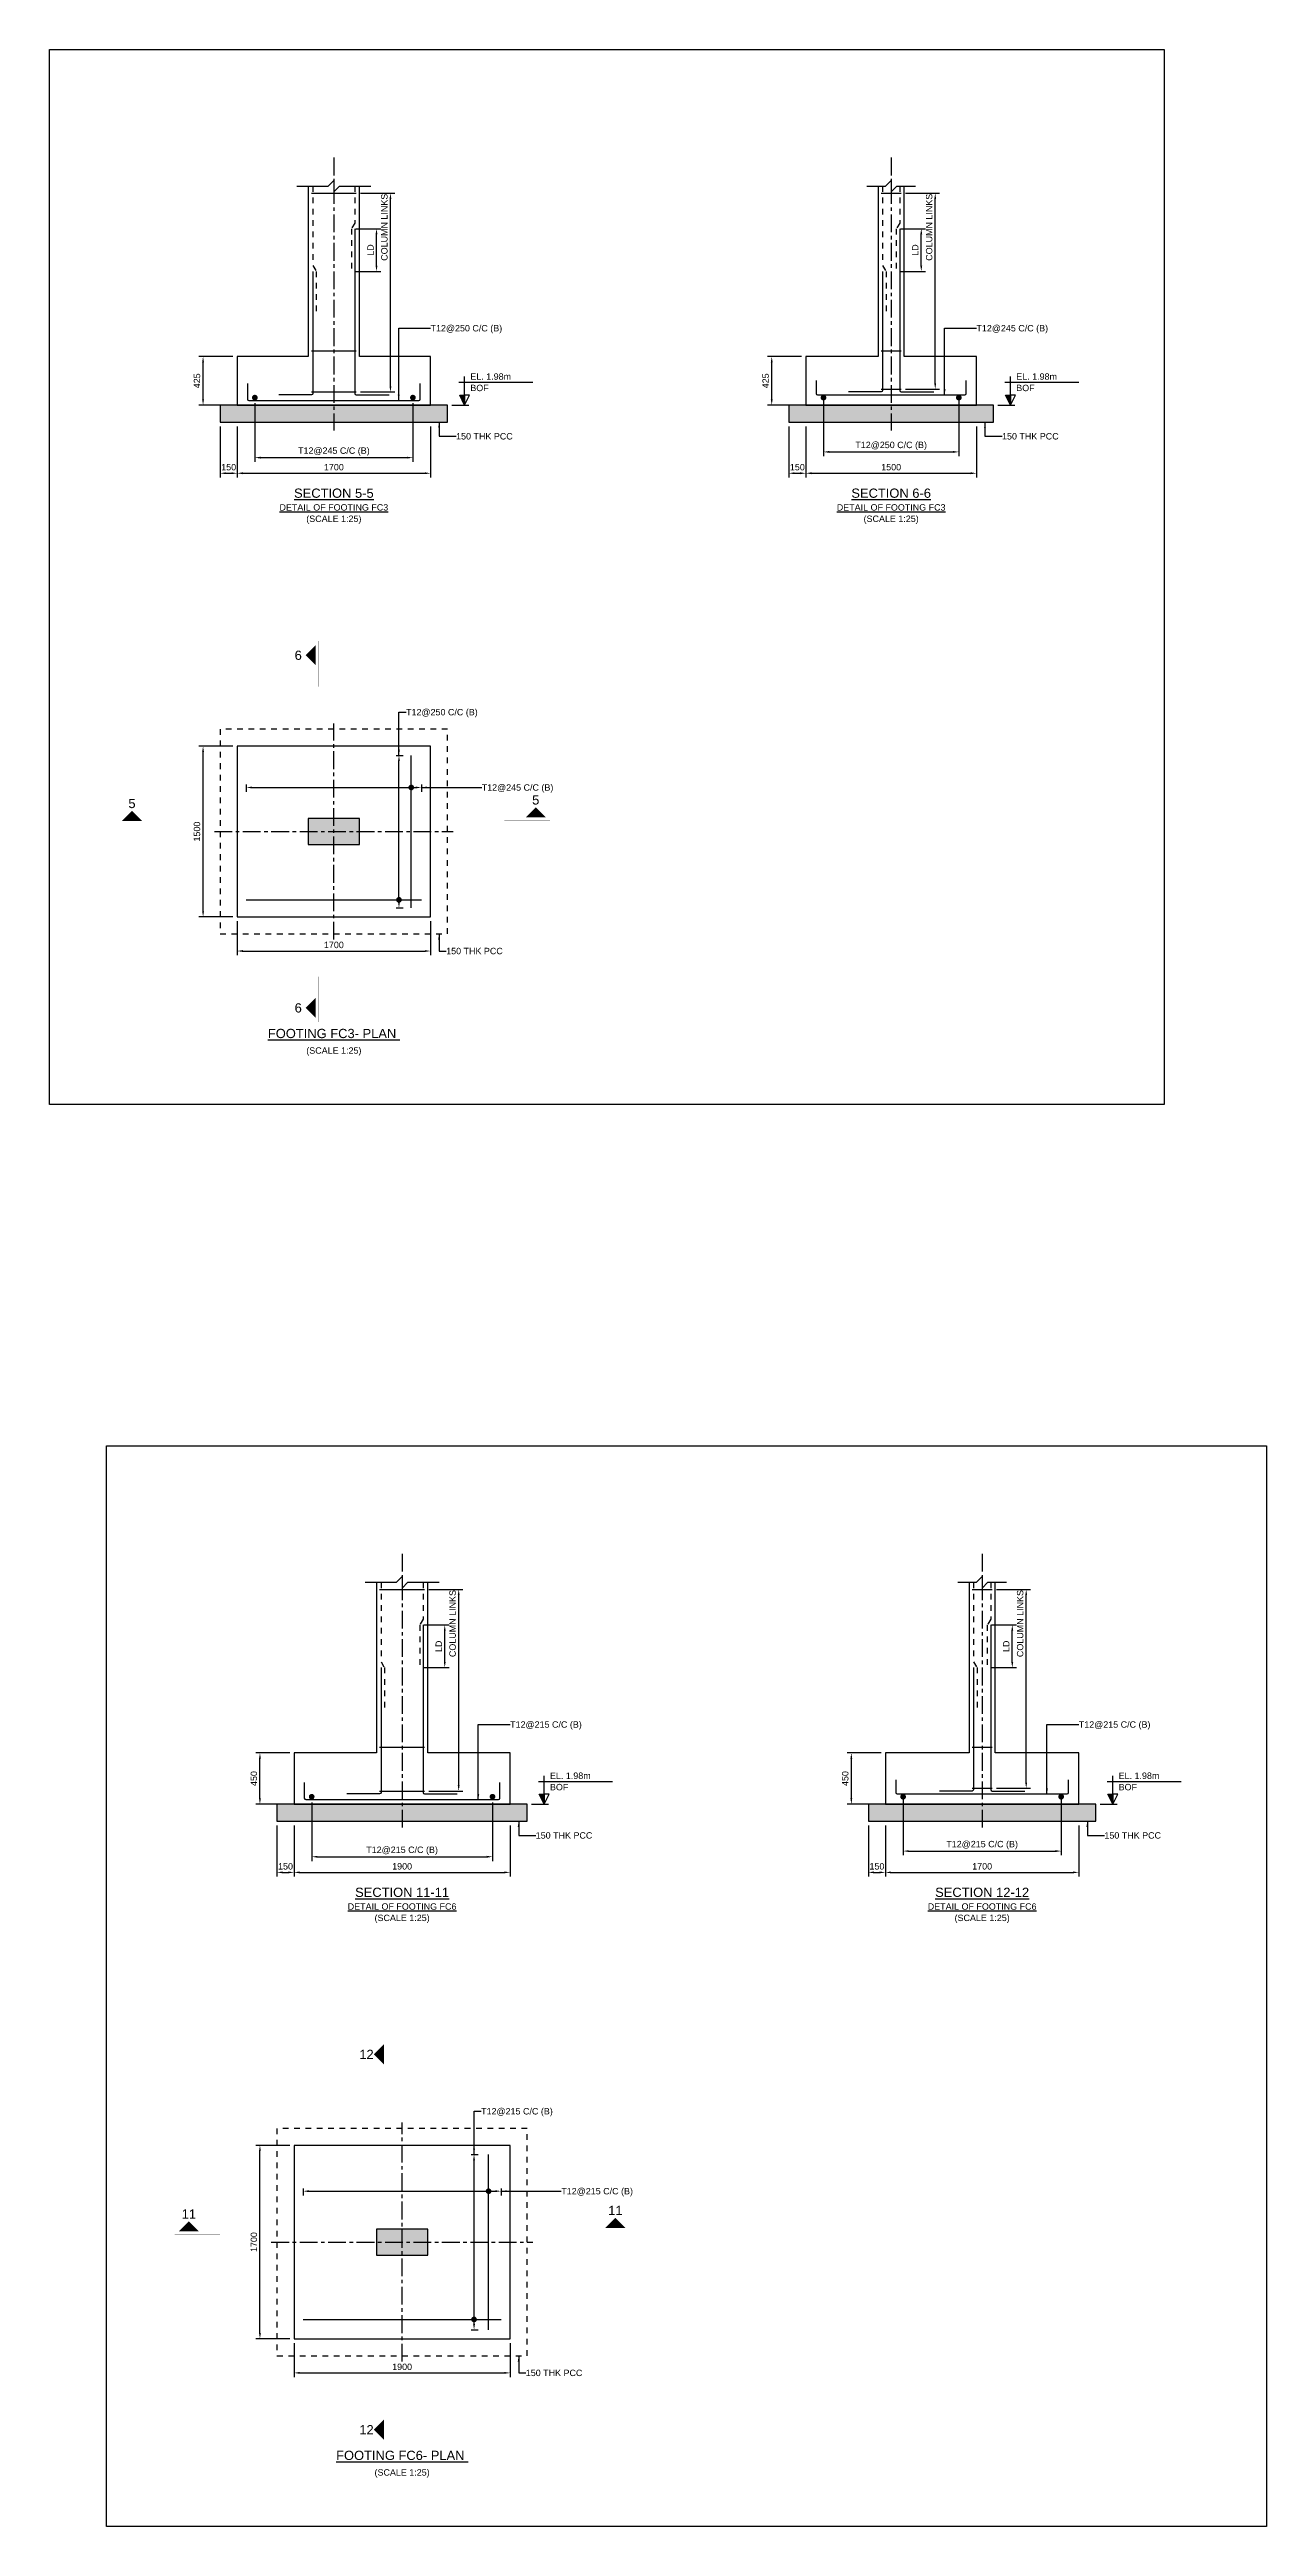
# Model space of a CAD drawing. Header units: inches. Extents: x -5500 to 172521, y -181100 to 5500.
# Drawn here: x 126521 to 169321, y -81600 to 5500 of the extents above; entities that cross this region are included whole.
import ezdxf
from ezdxf.enums import TextEntityAlignment as Align

# ---------------------------------------------------------------- set-up
doc = ezdxf.new("R2010")
doc.units = ezdxf.units.IN
doc.header["$LTSCALE"] = 1000
doc.header["$MEASUREMENT"] = 0
doc.linetypes.add('Cline', pattern=[1, 0.625, -0.125, 0.125, -0.125])
doc.linetypes.add('Dashed', pattern=[0.6, 0.2, -0.2, 0.2])
for name, color, linetype in [('Center Line', 1, 'Continuous'), ('Column', 2, 'Continuous'), ('Concrete Line', 2, 'Continuous'), ('Dim', 31, 'Continuous'), ('Footing', 4, 'Continuous'), ('Labels', 4, 'Continuous'), ('PCC', 5, 'Continuous'), ('Reinforcement', 4, 'Continuous'), ('Section Mark', 5, 'Continuous'), ('Solid', 25, 'Continuous'), ('Text', 31, 'Continuous')]:
    doc.layers.add(name, color=color, linetype=linetype)
doc.styles.add('SC-FTG1', font='SansSerif')
doc.styles.add('SC-FTG2', font='SansSerif')
doc.dimstyles.new('RccFooting', dxfattribs={"dimtxt": 225, "dimasz": 200, "dimexe": 150, "dimexo": 150, "dimgap": 100, "dimtad": 1, "dimtoh": 1, "dimdec": 4, "dimlfac": 0.25, "dimzin": 0, "dimdsep": 46, "dimtxsty": 'SC-FTG2', "dimcen": 0.09, "dimclrd": 8, "dimclre": 8, "dimclrt": 31, "dimadec": 0, "dimazin": 0, "dimtfac": 1, "dimtdec": 0, "dimtix": 1, "dimtofl": 0, "dimtmove": 0, "dimatfit": 3, "dimfxl": 1, "dimtolj": 1, "dimtzin": 0, "dimarcsym": 0})

# ---------------------------------------------------------------- blocks, each defined once
blk = doc.blocks.new('*D63')
at = {"color": 8, "linetype": 'ByBlock', "lineweight": -2}
for p, q in [((133121, -25150), (133121, -26350)), ((139921, -25150), (139921, -26350)), ((133321, -26200), (139721, -26200))]:
    blk.add_line(p, q, dxfattribs=at)
at = {"color": 8}
for points in [[(133121, -26200), (133321, -26167), (133321, -26233)], [(139921, -26200), (139721, -26233), (139721, -26167)]]:
    blk.add_solid(points, dxfattribs=at)
at = {"layer": 'Defpoints', "color": 31}
for p in [(133121, -25000), (139921, -25000), (133121, -26200)]:
    blk.add_point(p, dxfattribs=at)
at = {"color": 31, "insert": (136521, -25988), "char_height": 225, "attachment_point": 5, "style": 'SC-FTG2'}
blk.add_mtext('\\A1;1700', dxfattribs=at)
blk = doc.blocks.new('*D64')
at = {"color": 8, "linetype": 'ByBlock', "lineweight": -2}
for p, q in [((132971, -19000), (131771, -19000)), ((131921, -24800), (131921, -19200)), ((132971, -25000), (131771, -25000))]:
    blk.add_line(p, q, dxfattribs=at)
at = {"color": 8}
for points in [[(131921, -19000), (131954, -19200), (131888, -19200)], [(131921, -25000), (131888, -24800), (131954, -24800)]]:
    blk.add_solid(points, dxfattribs=at)
at = {"layer": 'Defpoints', "color": 31}
for p in [(133121, -19000), (131921, -25000), (133121, -25000)]:
    blk.add_point(p, dxfattribs=at)
at = {"color": 31, "insert": (131708, -22000), "char_height": 225, "attachment_point": 5, "rotation": 90, "style": 'SC-FTG2'}
blk.add_mtext('\\A1;1500', dxfattribs=at)
blk = doc.blocks.new('*D65')
at = {"color": 8, "linetype": 'ByBlock', "lineweight": -2}
for p, q in [((138711, -19320), (138961, -19320)), ((138811, -24480), (138811, -19520)), ((138711, -24680), (138961, -24680))]:
    blk.add_line(p, q, dxfattribs=at)
at = {"color": 8}
for points in [[(138811, -19320), (138844, -19520), (138778, -19520)], [(138811, -24680), (138778, -24480), (138844, -24480)]]:
    blk.add_solid(points, dxfattribs=at)
at = {"layer": 'Defpoints', "color": 31}
for p in [(138561, -19320), (138561, -24680), (138811, -24680)]:
    blk.add_point(p, dxfattribs=at)
blk = doc.blocks.new('*D66')
at = {"color": 8, "linetype": 'ByBlock', "lineweight": -2}
for p, q in [((133441, -20350), (133441, -20600)), ((133641, -20450), (139401, -20450)), ((139601, -20350), (139601, -20600))]:
    blk.add_line(p, q, dxfattribs=at)
at = {"color": 8}
for points in [[(133441, -20450), (133641, -20417), (133641, -20483)], [(139601, -20450), (139401, -20483), (139401, -20417)]]:
    blk.add_solid(points, dxfattribs=at)
at = {"layer": 'Defpoints', "color": 31}
for p in [(133441, -20200), (133441, -20450), (139601, -20200)]:
    blk.add_point(p, dxfattribs=at)
blk = doc.blocks.new('*D67')
at = {"color": 8, "linetype": 'ByBlock', "lineweight": -2}
for p, q in [((132521, -7750), (132521, -9550)), ((133121, -7750), (133121, -9550)), ((132721, -9400), (132921, -9400))]:
    blk.add_line(p, q, dxfattribs=at)
at = {"color": 8}
for points in [[(132521, -9400), (132721, -9367), (132721, -9433)], [(133121, -9400), (132921, -9433), (132921, -9367)]]:
    blk.add_solid(points, dxfattribs=at)
at = {"layer": 'Defpoints', "color": 31}
for p in [(132521, -7600), (133121, -7600), (132521, -9400)]:
    blk.add_point(p, dxfattribs=at)
at = {"color": 31, "insert": (132821, -9188), "char_height": 225, "attachment_point": 5, "style": 'SC-FTG2'}
blk.add_mtext('\\A1;150', dxfattribs=at)
blk = doc.blocks.new('*D68')
at = {"color": 8, "linetype": 'ByBlock', "lineweight": -2}
for p, q in [((133121, -7750), (133121, -9550)), ((139921, -7750), (139921, -9550)), ((133321, -9400), (139721, -9400))]:
    blk.add_line(p, q, dxfattribs=at)
at = {"color": 8}
for points in [[(133121, -9400), (133321, -9367), (133321, -9433)], [(139921, -9400), (139721, -9433), (139721, -9367)]]:
    blk.add_solid(points, dxfattribs=at)
at = {"layer": 'Defpoints', "color": 31}
for p in [(133121, -7600), (139921, -7600), (133121, -9400)]:
    blk.add_point(p, dxfattribs=at)
at = {"color": 31, "insert": (136521, -9188), "char_height": 225, "attachment_point": 5, "style": 'SC-FTG2'}
blk.add_mtext('\\A1;1700', dxfattribs=at)
blk = doc.blocks.new('*D69')
at = {"color": 8, "linetype": 'ByBlock', "lineweight": -2}
for p, q in [((132971, -5300), (131771, -5300)), ((131921, -6800), (131921, -5500)), ((132971, -7000), (131771, -7000))]:
    blk.add_line(p, q, dxfattribs=at)
at = {"color": 8}
for points in [[(131921, -5300), (131954, -5500), (131888, -5500)], [(131921, -7000), (131888, -6800), (131954, -6800)]]:
    blk.add_solid(points, dxfattribs=at)
at = {"layer": 'Defpoints', "color": 31}
for p in [(133121, -5300), (131921, -7000), (133121, -7000)]:
    blk.add_point(p, dxfattribs=at)
at = {"color": 31, "insert": (131708, -6150), "char_height": 225, "attachment_point": 5, "rotation": 90, "style": 'SC-FTG2'}
blk.add_mtext('\\A1;425', dxfattribs=at)
blk = doc.blocks.new('*D70')
at = {"color": 8, "linetype": 'ByBlock', "lineweight": -2}
for p, q in [((133741, -6940), (133741, -9000)), ((139301, -6940), (139301, -9000)), ((133941, -8850), (139101, -8850))]:
    blk.add_line(p, q, dxfattribs=at)
at = {"color": 8}
for points in [[(133741, -8850), (133941, -8817), (133941, -8883)], [(139301, -8850), (139101, -8883), (139101, -8817)]]:
    blk.add_solid(points, dxfattribs=at)
at = {"layer": 'Defpoints', "color": 31}
for p in [(133741, -6790), (139301, -6790), (133741, -8850)]:
    blk.add_point(p, dxfattribs=at)
at = {"color": 31, "insert": (136521, -8638), "char_height": 225, "attachment_point": 5, "style": 'SC-FTG2'}
blk.add_mtext('\\A1;T12@245 C/C (B)', dxfattribs=at)
blk = doc.blocks.new('*D71')
at = {"color": 8, "linetype": 'ByBlock', "lineweight": -2}
for p, q in [((137291, -800), (138171, -800)), ((138021, -2100), (138021, -1000)), ((137291, -2300), (138171, -2300))]:
    blk.add_line(p, q, dxfattribs=at)
at = {"color": 8}
for points in [[(138021, -800), (138054, -1000), (137988, -1000)], [(138021, -2300), (137988, -2100), (138054, -2100)]]:
    blk.add_solid(points, dxfattribs=at)
at = {"layer": 'Defpoints', "color": 31}
for p in [(137141, -800), (137141, -2300), (138021, -2300)]:
    blk.add_point(p, dxfattribs=at)
at = {"color": 31, "insert": (137808, -1550), "char_height": 225, "attachment_point": 5, "rotation": 90, "style": 'SC-FTG2'}
blk.add_mtext('\\A1;LD', dxfattribs=at)
blk = doc.blocks.new('*D72')
at = {"color": 8, "linetype": 'ByBlock', "lineweight": -2}
for p, q in [((137461, 450), (138661, 450)), ((138511, -6340), (138511, 250)), ((137461, -6540), (138661, -6540))]:
    blk.add_line(p, q, dxfattribs=at)
at = {"color": 8}
for points in [[(138511, 450), (138544, 250), (138478, 250)], [(138511, -6540), (138478, -6340), (138544, -6340)]]:
    blk.add_solid(points, dxfattribs=at)
at = {"layer": 'Defpoints', "color": 31}
for p in [(137311, 450), (137311, -6540), (138511, -6540)]:
    blk.add_point(p, dxfattribs=at)
at = {"color": 31, "insert": (138298, -750), "char_height": 225, "attachment_point": 5, "rotation": 90, "style": 'SC-FTG2'}
blk.add_mtext('\\A1;COLUMN LINKS', dxfattribs=at)
blk = doc.blocks.new('*D73')
at = {"color": 8, "linetype": 'ByBlock', "lineweight": -2}
for p, q in [((152521, -7750), (152521, -9550)), ((153121, -7750), (153121, -9550)), ((152721, -9400), (152921, -9400))]:
    blk.add_line(p, q, dxfattribs=at)
at = {"color": 8}
for points in [[(152521, -9400), (152721, -9367), (152721, -9433)], [(153121, -9400), (152921, -9433), (152921, -9367)]]:
    blk.add_solid(points, dxfattribs=at)
at = {"layer": 'Defpoints', "color": 31}
for p in [(152521, -7600), (153121, -7600), (152521, -9400)]:
    blk.add_point(p, dxfattribs=at)
at = {"color": 31, "insert": (152821, -9188), "char_height": 225, "attachment_point": 5, "style": 'SC-FTG2'}
blk.add_mtext('\\A1;150', dxfattribs=at)
blk = doc.blocks.new('*D74')
at = {"color": 8, "linetype": 'ByBlock', "lineweight": -2}
for p, q in [((153121, -7750), (153121, -9550)), ((159121, -7750), (159121, -9550)), ((153321, -9400), (158921, -9400))]:
    blk.add_line(p, q, dxfattribs=at)
at = {"color": 8}
for points in [[(153121, -9400), (153321, -9367), (153321, -9433)], [(159121, -9400), (158921, -9433), (158921, -9367)]]:
    blk.add_solid(points, dxfattribs=at)
at = {"layer": 'Defpoints', "color": 31}
for p in [(153121, -7600), (159121, -7600), (153121, -9400)]:
    blk.add_point(p, dxfattribs=at)
at = {"color": 31, "insert": (156121, -9188), "char_height": 225, "attachment_point": 5, "style": 'SC-FTG2'}
blk.add_mtext('\\A1;1500', dxfattribs=at)
blk = doc.blocks.new('*D75')
at = {"color": 8, "linetype": 'ByBlock', "lineweight": -2}
for p, q in [((152971, -5300), (151771, -5300)), ((151921, -6800), (151921, -5500)), ((152971, -7000), (151771, -7000))]:
    blk.add_line(p, q, dxfattribs=at)
at = {"color": 8}
for points in [[(151921, -5300), (151954, -5500), (151888, -5500)], [(151921, -7000), (151888, -6800), (151954, -6800)]]:
    blk.add_solid(points, dxfattribs=at)
at = {"layer": 'Defpoints', "color": 31}
for p in [(153121, -5300), (151921, -7000), (153121, -7000)]:
    blk.add_point(p, dxfattribs=at)
at = {"color": 31, "insert": (151708, -6150), "char_height": 225, "attachment_point": 5, "rotation": 90, "style": 'SC-FTG2'}
blk.add_mtext('\\A1;425', dxfattribs=at)
blk = doc.blocks.new('*D76')
at = {"color": 8, "linetype": 'ByBlock', "lineweight": -2}
for p, q in [((153741, -6740), (153741, -8800)), ((158501, -6740), (158501, -8800)), ((153941, -8650), (158301, -8650))]:
    blk.add_line(p, q, dxfattribs=at)
at = {"color": 8}
for points in [[(153741, -8650), (153941, -8617), (153941, -8683)], [(158501, -8650), (158301, -8683), (158301, -8617)]]:
    blk.add_solid(points, dxfattribs=at)
at = {"layer": 'Defpoints', "color": 31}
for p in [(153741, -6590), (158501, -6590), (153741, -8650)]:
    blk.add_point(p, dxfattribs=at)
at = {"color": 31, "insert": (156121, -8438), "char_height": 225, "attachment_point": 5, "style": 'SC-FTG2'}
blk.add_mtext('\\A1;T12@250 C/C (B)', dxfattribs=at)
blk = doc.blocks.new('*D77')
at = {"color": 8, "linetype": 'ByBlock', "lineweight": -2}
for p, q in [((156451, -800), (157331, -800)), ((157181, -2100), (157181, -1000)), ((156451, -2300), (157331, -2300))]:
    blk.add_line(p, q, dxfattribs=at)
at = {"color": 8}
for points in [[(157181, -800), (157214, -1000), (157148, -1000)], [(157181, -2300), (157148, -2100), (157214, -2100)]]:
    blk.add_solid(points, dxfattribs=at)
at = {"layer": 'Defpoints', "color": 31}
for p in [(156301, -800), (156301, -2300), (157181, -2300)]:
    blk.add_point(p, dxfattribs=at)
at = {"color": 31, "insert": (156968, -1550), "char_height": 225, "attachment_point": 5, "rotation": 90, "style": 'SC-FTG2'}
blk.add_mtext('\\A1;LD', dxfattribs=at)
blk = doc.blocks.new('*D78')
at = {"color": 8, "linetype": 'ByBlock', "lineweight": -2}
for p, q in [((156621, 450), (157821, 450)), ((157671, -6240), (157671, 250)), ((156621, -6440), (157821, -6440))]:
    blk.add_line(p, q, dxfattribs=at)
at = {"color": 8}
for points in [[(157671, 450), (157704, 250), (157638, 250)], [(157671, -6440), (157638, -6240), (157704, -6240)]]:
    blk.add_solid(points, dxfattribs=at)
at = {"layer": 'Defpoints', "color": 31}
for p in [(156471, 450), (156471, -6440), (157671, -6440)]:
    blk.add_point(p, dxfattribs=at)
at = {"color": 31, "insert": (157458, -750), "char_height": 225, "attachment_point": 5, "rotation": 90, "style": 'SC-FTG2'}
blk.add_mtext('\\A1;COLUMN LINKS', dxfattribs=at)
blk = doc.blocks.new('*D111')
at = {"color": 8, "linetype": 'ByBlock', "lineweight": -2}
for p, q in [((135121, -75150), (135121, -76350)), ((142721, -75150), (142721, -76350)), ((135321, -76200), (142521, -76200))]:
    blk.add_line(p, q, dxfattribs=at)
at = {"color": 8}
for points in [[(135121, -76200), (135321, -76167), (135321, -76233)], [(142721, -76200), (142521, -76233), (142521, -76167)]]:
    blk.add_solid(points, dxfattribs=at)
at = {"layer": 'Defpoints', "color": 31}
for p in [(135121, -75000), (142721, -75000), (135121, -76200)]:
    blk.add_point(p, dxfattribs=at)
at = {"color": 31, "insert": (138921, -75988), "char_height": 225, "attachment_point": 5, "style": 'SC-FTG2'}
blk.add_mtext('\\A1;1900', dxfattribs=at)
blk = doc.blocks.new('*D112')
at = {"color": 8, "linetype": 'ByBlock', "lineweight": -2}
for p, q in [((134971, -68200), (133771, -68200)), ((133921, -74800), (133921, -68400)), ((134971, -75000), (133771, -75000))]:
    blk.add_line(p, q, dxfattribs=at)
at = {"color": 8}
for points in [[(133921, -68200), (133954, -68400), (133888, -68400)], [(133921, -75000), (133888, -74800), (133954, -74800)]]:
    blk.add_solid(points, dxfattribs=at)
at = {"layer": 'Defpoints', "color": 31}
for p in [(135121, -68200), (133921, -75000), (135121, -75000)]:
    blk.add_point(p, dxfattribs=at)
at = {"color": 31, "insert": (133708, -71600), "char_height": 225, "attachment_point": 5, "rotation": 90, "style": 'SC-FTG2'}
blk.add_mtext('\\A1;1700', dxfattribs=at)
blk = doc.blocks.new('*D113')
at = {"color": 8, "linetype": 'ByBlock', "lineweight": -2}
for p, q in [((141351, -68520), (141601, -68520)), ((141451, -74480), (141451, -68720)), ((141351, -74680), (141601, -74680))]:
    blk.add_line(p, q, dxfattribs=at)
at = {"color": 8}
for points in [[(141451, -68520), (141484, -68720), (141418, -68720)], [(141451, -74680), (141418, -74480), (141484, -74480)]]:
    blk.add_solid(points, dxfattribs=at)
at = {"layer": 'Defpoints', "color": 31}
for p in [(141201, -68520), (141201, -74680), (141451, -74680)]:
    blk.add_point(p, dxfattribs=at)
blk = doc.blocks.new('*D114')
at = {"color": 8, "linetype": 'ByBlock', "lineweight": -2}
for p, q in [((135441, -69710), (135441, -69960)), ((135641, -69810), (142201, -69810)), ((142401, -69710), (142401, -69960))]:
    blk.add_line(p, q, dxfattribs=at)
at = {"color": 8}
for points in [[(135441, -69810), (135641, -69777), (135641, -69843)], [(142401, -69810), (142201, -69843), (142201, -69777)]]:
    blk.add_solid(points, dxfattribs=at)
at = {"layer": 'Defpoints', "color": 31}
for p in [(135441, -69560), (142401, -69560), (135441, -69810)]:
    blk.add_point(p, dxfattribs=at)
blk = doc.blocks.new('*D115')
at = {"color": 8, "linetype": 'ByBlock', "lineweight": -2}
for p, q in [((134521, -56950), (134521, -58750)), ((135121, -56950), (135121, -58750)), ((134721, -58600), (134921, -58600))]:
    blk.add_line(p, q, dxfattribs=at)
at = {"color": 8}
for points in [[(134521, -58600), (134721, -58567), (134721, -58633)], [(135121, -58600), (134921, -58633), (134921, -58567)]]:
    blk.add_solid(points, dxfattribs=at)
at = {"layer": 'Defpoints', "color": 31}
for p in [(134521, -56800), (135121, -56800), (134521, -58600)]:
    blk.add_point(p, dxfattribs=at)
at = {"color": 31, "insert": (134821, -58388), "char_height": 225, "attachment_point": 5, "style": 'SC-FTG2'}
blk.add_mtext('\\A1;150', dxfattribs=at)
blk = doc.blocks.new('*D116')
at = {"color": 8, "linetype": 'ByBlock', "lineweight": -2}
for p, q in [((135121, -56950), (135121, -58750)), ((142721, -56950), (142721, -58750)), ((135321, -58600), (142521, -58600))]:
    blk.add_line(p, q, dxfattribs=at)
at = {"color": 8}
for points in [[(135121, -58600), (135321, -58567), (135321, -58633)], [(142721, -58600), (142521, -58633), (142521, -58567)]]:
    blk.add_solid(points, dxfattribs=at)
at = {"layer": 'Defpoints', "color": 31}
for p in [(135121, -56800), (142721, -56800), (135121, -58600)]:
    blk.add_point(p, dxfattribs=at)
at = {"color": 31, "insert": (138921, -58388), "char_height": 225, "attachment_point": 5, "style": 'SC-FTG2'}
blk.add_mtext('\\A1;1900', dxfattribs=at)
blk = doc.blocks.new('*D117')
at = {"color": 8, "linetype": 'ByBlock', "lineweight": -2}
for p, q in [((134971, -54400), (133771, -54400)), ((133921, -56000), (133921, -54600)), ((134971, -56200), (133771, -56200))]:
    blk.add_line(p, q, dxfattribs=at)
at = {"color": 8}
for points in [[(133921, -54400), (133954, -54600), (133888, -54600)], [(133921, -56200), (133888, -56000), (133954, -56000)]]:
    blk.add_solid(points, dxfattribs=at)
at = {"layer": 'Defpoints', "color": 31}
for p in [(135121, -54400), (133921, -56200), (135121, -56200)]:
    blk.add_point(p, dxfattribs=at)
at = {"color": 31, "insert": (133708, -55300), "char_height": 225, "attachment_point": 5, "rotation": 90, "style": 'SC-FTG2'}
blk.add_mtext('\\A1;450', dxfattribs=at)
blk = doc.blocks.new('*D118')
at = {"color": 8, "linetype": 'ByBlock', "lineweight": -2}
for p, q in [((135741, -56140), (135741, -58200)), ((142101, -56140), (142101, -58200)), ((135941, -58050), (141901, -58050))]:
    blk.add_line(p, q, dxfattribs=at)
at = {"color": 8}
for points in [[(135741, -58050), (135941, -58017), (135941, -58083)], [(142101, -58050), (141901, -58083), (141901, -58017)]]:
    blk.add_solid(points, dxfattribs=at)
at = {"layer": 'Defpoints', "color": 31}
for p in [(135741, -55990), (142101, -55990), (135741, -58050)]:
    blk.add_point(p, dxfattribs=at)
at = {"color": 31, "insert": (138921, -57838), "char_height": 225, "attachment_point": 5, "style": 'SC-FTG2'}
blk.add_mtext('\\A1;T12@215 C/C (B)', dxfattribs=at)
blk = doc.blocks.new('*D119')
at = {"color": 8, "linetype": 'ByBlock', "lineweight": -2}
for p, q in [((139691, -49900), (140571, -49900)), ((140421, -51200), (140421, -50100)), ((139691, -51400), (140571, -51400))]:
    blk.add_line(p, q, dxfattribs=at)
at = {"color": 8}
for points in [[(140421, -49900), (140454, -50100), (140388, -50100)], [(140421, -51400), (140388, -51200), (140454, -51200)]]:
    blk.add_solid(points, dxfattribs=at)
at = {"layer": 'Defpoints', "color": 31}
for p in [(139541, -49900), (139541, -51400), (140421, -51400)]:
    blk.add_point(p, dxfattribs=at)
at = {"color": 31, "insert": (140208, -50650), "char_height": 225, "attachment_point": 5, "rotation": 90, "style": 'SC-FTG2'}
blk.add_mtext('\\A1;LD', dxfattribs=at)
blk = doc.blocks.new('*D120')
at = {"color": 8, "linetype": 'ByBlock', "lineweight": -2}
for p, q in [((139861, -48650), (141061, -48650)), ((140911, -55540), (140911, -48850)), ((139861, -55740), (141061, -55740))]:
    blk.add_line(p, q, dxfattribs=at)
at = {"color": 8}
for points in [[(140911, -48650), (140944, -48850), (140878, -48850)], [(140911, -55740), (140878, -55540), (140944, -55540)]]:
    blk.add_solid(points, dxfattribs=at)
at = {"layer": 'Defpoints', "color": 31}
for p in [(139711, -48650), (139711, -55740), (140911, -55740)]:
    blk.add_point(p, dxfattribs=at)
at = {"color": 31, "insert": (140698, -49850), "char_height": 225, "attachment_point": 5, "rotation": 90, "style": 'SC-FTG2'}
blk.add_mtext('\\A1;COLUMN LINKS', dxfattribs=at)
blk = doc.blocks.new('*D121')
at = {"color": 8, "linetype": 'ByBlock', "lineweight": -2}
for p, q in [((155321, -56950), (155321, -58750)), ((155921, -56950), (155921, -58750)), ((155521, -58600), (155721, -58600))]:
    blk.add_line(p, q, dxfattribs=at)
at = {"color": 8}
for points in [[(155321, -58600), (155521, -58567), (155521, -58633)], [(155921, -58600), (155721, -58633), (155721, -58567)]]:
    blk.add_solid(points, dxfattribs=at)
at = {"layer": 'Defpoints', "color": 31}
for p in [(155321, -56800), (155921, -56800), (155321, -58600)]:
    blk.add_point(p, dxfattribs=at)
at = {"color": 31, "insert": (155621, -58388), "char_height": 225, "attachment_point": 5, "style": 'SC-FTG2'}
blk.add_mtext('\\A1;150', dxfattribs=at)
blk = doc.blocks.new('*D122')
at = {"color": 8, "linetype": 'ByBlock', "lineweight": -2}
for p, q in [((155921, -56950), (155921, -58750)), ((162721, -56950), (162721, -58750)), ((156121, -58600), (162521, -58600))]:
    blk.add_line(p, q, dxfattribs=at)
at = {"color": 8}
for points in [[(155921, -58600), (156121, -58567), (156121, -58633)], [(162721, -58600), (162521, -58633), (162521, -58567)]]:
    blk.add_solid(points, dxfattribs=at)
at = {"layer": 'Defpoints', "color": 31}
for p in [(155921, -56800), (162721, -56800), (155921, -58600)]:
    blk.add_point(p, dxfattribs=at)
at = {"color": 31, "insert": (159321, -58388), "char_height": 225, "attachment_point": 5, "style": 'SC-FTG2'}
blk.add_mtext('\\A1;1700', dxfattribs=at)
blk = doc.blocks.new('*D123')
at = {"color": 8, "linetype": 'ByBlock', "lineweight": -2}
for p, q in [((155771, -54400), (154571, -54400)), ((154721, -56000), (154721, -54600)), ((155771, -56200), (154571, -56200))]:
    blk.add_line(p, q, dxfattribs=at)
at = {"color": 8}
for points in [[(154721, -54400), (154754, -54600), (154688, -54600)], [(154721, -56200), (154688, -56000), (154754, -56000)]]:
    blk.add_solid(points, dxfattribs=at)
at = {"layer": 'Defpoints', "color": 31}
for p in [(155921, -54400), (154721, -56200), (155921, -56200)]:
    blk.add_point(p, dxfattribs=at)
at = {"color": 31, "insert": (154508, -55300), "char_height": 225, "attachment_point": 5, "rotation": 90, "style": 'SC-FTG2'}
blk.add_mtext('\\A1;450', dxfattribs=at)
blk = doc.blocks.new('*D124')
at = {"color": 8, "linetype": 'ByBlock', "lineweight": -2}
for p, q in [((156541, -55940), (156541, -58000)), ((162101, -55940), (162101, -58000)), ((156741, -57850), (161901, -57850))]:
    blk.add_line(p, q, dxfattribs=at)
at = {"color": 8}
for points in [[(156541, -57850), (156741, -57817), (156741, -57883)], [(162101, -57850), (161901, -57883), (161901, -57817)]]:
    blk.add_solid(points, dxfattribs=at)
at = {"layer": 'Defpoints', "color": 31}
for p in [(156541, -55790), (162101, -55790), (156541, -57850)]:
    blk.add_point(p, dxfattribs=at)
at = {"color": 31, "insert": (159321, -57638), "char_height": 225, "attachment_point": 5, "style": 'SC-FTG2'}
blk.add_mtext('\\A1;T12@215 C/C (B)', dxfattribs=at)
blk = doc.blocks.new('*D125')
at = {"color": 8, "linetype": 'ByBlock', "lineweight": -2}
for p, q in [((159651, -49900), (160531, -49900)), ((160381, -51200), (160381, -50100)), ((159651, -51400), (160531, -51400))]:
    blk.add_line(p, q, dxfattribs=at)
at = {"color": 8}
for points in [[(160381, -49900), (160414, -50100), (160348, -50100)], [(160381, -51400), (160348, -51200), (160414, -51200)]]:
    blk.add_solid(points, dxfattribs=at)
at = {"layer": 'Defpoints', "color": 31}
for p in [(159501, -49900), (159501, -51400), (160381, -51400)]:
    blk.add_point(p, dxfattribs=at)
at = {"color": 31, "insert": (160168, -50650), "char_height": 225, "attachment_point": 5, "rotation": 90, "style": 'SC-FTG2'}
blk.add_mtext('\\A1;LD', dxfattribs=at)
blk = doc.blocks.new('*D126')
at = {"color": 8, "linetype": 'ByBlock', "lineweight": -2}
for p, q in [((159821, -48650), (161021, -48650)), ((160871, -55440), (160871, -48850)), ((159821, -55640), (161021, -55640))]:
    blk.add_line(p, q, dxfattribs=at)
at = {"color": 8}
for points in [[(160871, -48650), (160904, -48850), (160838, -48850)], [(160871, -55640), (160838, -55440), (160904, -55440)]]:
    blk.add_solid(points, dxfattribs=at)
at = {"layer": 'Defpoints', "color": 31}
for p in [(159671, -48650), (159671, -55640), (160871, -55640)]:
    blk.add_point(p, dxfattribs=at)
at = {"color": 31, "insert": (160658, -49850), "char_height": 225, "attachment_point": 5, "rotation": 90, "style": 'SC-FTG2'}
blk.add_mtext('\\A1;COLUMN LINKS', dxfattribs=at)

msp = doc.modelspace()

# ---------------------------------------------------------------- hatches: boundary and pattern name
at = {"layer": 'Solid'}
for points in [[(141121, -7000), (140946, -6650), (141121, -6650)], [(160321, -7000), (160146, -6650), (160321, -6650)], [(132521, -7600), (140521, -7600), (140521, -7000), (132521, -7000)], [(152521, -7600), (159721, -7600), (159721, -7000), (152521, -7000)], [(135881, -15450), (135531, -15800), (135881, -16150), (135881, -15450)], [(129071, -21624), (129421, -21274), (129771, -21624), (129071, -21624)], [(135621, -22460), (137421, -22460), (137421, -21540), (135621, -21540)], [(143971, -21500), (143621, -21150), (143271, -21500), (143971, -21500)], [(135881, -28550), (135531, -28200), (135881, -27850), (135881, -28550)], [(134521, -56800), (143321, -56800), (143321, -56200), (134521, -56200)], [(143921, -56200), (143746, -55850), (143921, -55850)], [(155321, -56800), (163321, -56800), (163321, -56200), (155321, -56200)], [(163921, -56200), (163746, -55850), (163921, -55850)], [(138281, -64650), (137931, -65000), (138281, -65350), (138281, -64650)], [(131071, -71224), (131421, -70874), (131771, -71224), (131071, -71224)], [(138021, -72060), (139821, -72060), (139821, -71140), (138021, -71140)], [(146771, -71100), (146421, -70750), (146071, -71100), (146771, -71100)], [(138281, -78550), (137931, -78200), (138281, -77850), (138281, -78550)]]:
    msp.add_hatch(color=256, dxfattribs=at).paths.add_polyline_path(points, flags=0)

# ---------------------------------------------------------------- linework, layer by layer
for points in [[(126521, -31600), (126521, 5500), (165721, 5500), (165721, -31600), (126521, -31600)], [(128521, -81600), (128521, -43600), (169321, -43600), (169321, -81600), (128521, -81600)]]:
    msp.add_lwpolyline(points)
at = {"layer": 'Center Line', "linetype": 'Cline'}
for points in [[(136521, 1700), (136521, -7900)], [(156121, 1700), (156121, -7900)], [(136521, -25800), (136521, -18200)], [(132321, -22000), (140721, -22000)], [(138921, -47400), (138921, -57100)], [(159321, -47400), (159321, -57100)], [(138921, -75800), (138921, -67400)], [(134321, -71600), (143521, -71600)]]:
    msp.add_lwpolyline(points, dxfattribs=at)
at = {"layer": 'Column'}
for points in [[(135621, -22460), (137421, -22460), (137421, -21540), (135621, -21540), (135621, -22460)], [(138021, -72060), (139821, -72060), (139821, -71140), (138021, -71140), (138021, -72060)]]:
    msp.add_lwpolyline(points, dxfattribs=at)
at = {"layer": 'Concrete Line'}
for points in [[(135221, 700), (136321, 700), (136521, 900), (136521, 500), (136721, 700), (137821, 700)], [(155261, 700), (155921, 700), (156121, 900), (156121, 500), (156321, 700), (156981, 700)], [(135621, 700), (135621, -5300), (133121, -5300), (133121, -7000), (139921, -7000), (139921, -5300), (137421, -5300), (137421, 700)], [(155661, 700), (155661, -5300), (153121, -5300), (153121, -7000), (159121, -7000), (159121, -5300), (156581, -5300), (156581, 700)], [(138021, -48400), (138021, -54400), (135121, -54400), (135121, -56200), (142721, -56200), (142721, -54400), (139821, -54400), (139821, -48400)], [(137621, -48400), (138721, -48400), (138921, -48200), (138921, -48600), (139121, -48400), (140221, -48400)], [(158861, -48400), (158861, -54400), (155921, -54400), (155921, -56200), (162721, -56200), (162721, -54400), (159781, -54400), (159781, -48400)], [(158461, -48400), (159121, -48400), (159321, -48200), (159321, -48600), (159521, -48400), (160181, -48400)]]:
    msp.add_lwpolyline(points, dxfattribs=at)
at = {"layer": 'Dim', "color": 8, "const_width": 100}
for points in [[(139191, -20450, 1), (139291, -20450, 1)], [(138761, -24400, 1), (138861, -24400, 1)], [(141911, -69810, 1), (142011, -69810, 1)], [(141401, -74320, 1), (141501, -74320, 1)]]:
    msp.add_lwpolyline(points, format="xyb", close=True, dxfattribs=at)
at = {"layer": 'Footing'}
for points in [[(133121, -25000), (139921, -25000), (139921, -19000), (133121, -19000), (133121, -25000)], [(135121, -75000), (142721, -75000), (142721, -68200), (135121, -68200), (135121, -75000)]]:
    msp.add_lwpolyline(points, dxfattribs=at)
at = {"layer": 'PCC'}
for points in [[(132521, -7600), (140521, -7600), (140521, -7000), (132521, -7000), (132521, -7600)], [(152521, -7600), (159721, -7600), (159721, -7000), (152521, -7000), (152521, -7600)], [(134521, -56800), (143321, -56800), (143321, -56200), (134521, -56200), (134521, -56800)], [(155321, -56800), (163321, -56800), (163321, -56200), (155321, -56200), (155321, -56800)]]:
    msp.add_lwpolyline(points, dxfattribs=at)
at = {"layer": 'PCC', "linetype": 'Dashed'}
for points in [[(132521, -25600), (140521, -25600), (140521, -18400), (132521, -18400), (132521, -25600)], [(134521, -75600), (143321, -75600), (143321, -67600), (134521, -67600), (134521, -75600)]]:
    msp.add_lwpolyline(points, dxfattribs=at)
at = {"layer": 'Reinforcement'}
for points in [[(135731, 450), (137311, 450)], [(155771, 450), (156471, 450)], [(135731, -5100), (137311, -5100)], [(155771, -5100), (156471, -5100)], [(135731, -6540), (137311, -6540)], [(155771, -6440), (156471, -6440)], [(139241, -24680), (139241, -19320)], [(133441, -24400), (139601, -24400)], [(138131, -48650), (139711, -48650)], [(158971, -48650), (159671, -48650)], [(138131, -54200), (139711, -54200)], [(158971, -54200), (159671, -54200)], [(138131, -55740), (139711, -55740)], [(158971, -55640), (159671, -55640)], [(141961, -74680), (141961, -68520)], [(135441, -74320), (142401, -74320)]]:
    msp.add_lwpolyline(points, dxfattribs=at)
at = {"layer": 'Reinforcement', "linetype": 'Dashed'}
for points in [[(135781, 700), (135781, -2100), (135901, -2300), (135901, -3800)], [(137261, 700), (137261, -600), (137141, -800), (137141, -2300)], [(155821, 700), (155821, -2100), (155941, -2300), (155941, -3800)], [(156421, 700), (156421, -600), (156301, -800), (156301, -2300)], [(138181, -48400), (138181, -51200), (138301, -51400), (138301, -52900)], [(139661, -48400), (139661, -49700), (139541, -49900), (139541, -51400)], [(159021, -48400), (159021, -51200), (159141, -51400), (159141, -52900)], [(159621, -48400), (159621, -49700), (159501, -49900), (159501, -51400)]]:
    msp.add_lwpolyline(points, dxfattribs=at)
at = {"layer": 'Reinforcement'}
for points in [[(137261, -800), (137261, -6590, 0.4), (137311, -6640), (138461, -6640, 0.4), (138461, -6640), (138461, -6640)], [(156421, -800), (156421, -6490, 0.4), (156471, -6540), (157621, -6540, 0.4), (157621, -6540), (157621, -6540)], [(135781, -2300), (135781, -6590, -0.4), (135731, -6640), (134581, -6640, 0.4), (134581, -6640), (134581, -6640)], [(155821, -2300), (155821, -6490, -0.4), (155771, -6540), (154621, -6540, 0.4), (154621, -6540), (154621, -6540)], [(133481, -6240), (133481, -6790, 0.4), (133531, -6840), (139511, -6840, 0.4), (139561, -6790), (139561, -6240)], [(153481, -6140), (153481, -6590, 0.4), (153531, -6640), (158711, -6640, 0.4), (158761, -6590), (158761, -6140)], [(139661, -49900), (139661, -55790, 0.4), (139711, -55840), (140861, -55840, 0.4), (140861, -55840), (140861, -55840)], [(159621, -49900), (159621, -55690, 0.4), (159671, -55740), (160821, -55740, 0.4), (160821, -55740), (160821, -55740)], [(138181, -51400), (138181, -55790, -0.4), (138131, -55840), (136981, -55840, 0.4), (136981, -55840), (136981, -55840)], [(159021, -51400), (159021, -55690, -0.4), (158971, -55740), (157821, -55740, 0.4), (157821, -55740), (157821, -55740)], [(135481, -55440), (135481, -55990, 0.4), (135531, -56040), (142311, -56040, 0.4), (142361, -55990), (142361, -55440)], [(156281, -55340), (156281, -55790, 0.4), (156331, -55840), (162311, -55840, 0.4), (162361, -55790), (162361, -55340)]]:
    msp.add_lwpolyline(points, format="xyb", dxfattribs=at)
at = {"layer": 'Reinforcement', "const_width": 100}
for points in [[(133691, -6740, 1), (133791, -6740, 1)], [(139251, -6740, 1), (139351, -6740, 1)], [(153691, -6740, 1), (153791, -6740, 1)], [(158451, -6740, 1), (158551, -6740, 1)], [(135691, -55940, 1), (135791, -55940, 1)], [(142051, -55940, 1), (142151, -55940, 1)], [(156491, -55940, 1), (156591, -55940, 1)], [(162051, -55940, 1), (162151, -55940, 1)]]:
    msp.add_lwpolyline(points, format="xyb", close=True, dxfattribs=at)
at = {"layer": 'Section Mark'}
for p, q in [((140671, -7000), (141271, -7000)), ((159871, -7000), (160471, -7000)), ((143471, -56200), (144071, -56200)), ((163471, -56200), (164071, -56200))]:
    msp.add_line(p, q, dxfattribs=at)
for points in [[(141121, -7000), (141121, -6000)], [(160321, -7000), (160321, -6000)], [(140921, -6200), (143521, -6200)], [(141121, -7000), (140946, -6650), (141121, -6650), (141121, -7000)], [(141121, -7000), (141296, -6650), (141121, -6650), (141121, -7000)], [(160121, -6200), (162721, -6200)], [(160321, -7000), (160146, -6650), (160321, -6650), (160321, -7000)], [(160321, -7000), (160496, -6650), (160321, -6650), (160321, -7000)], [(143721, -55400), (146321, -55400)], [(143921, -56200), (143921, -55200)], [(163721, -55400), (166321, -55400)], [(163921, -56200), (163921, -55200)], [(143921, -56200), (143746, -55850), (143921, -55850), (143921, -56200)], [(143921, -56200), (144096, -55850), (143921, -55850), (143921, -56200)], [(163921, -56200), (163746, -55850), (163921, -55850), (163921, -56200)], [(163921, -56200), (164096, -55850), (163921, -55850), (163921, -56200)]]:
    msp.add_lwpolyline(points, dxfattribs=at)
at = {"layer": 'Section Mark', "const_width": 5}
for points in [[(135881, -15450), (135531, -15800), (135881, -16150), (135881, -15450)], [(135981, -16900), (135981, -15300)], [(130521, -21724), (128921, -21724)], [(129071, -21624), (129421, -21274), (129771, -21624), (129071, -21624)], [(142521, -21600), (144121, -21600)], [(143971, -21500), (143621, -21150), (143271, -21500), (143971, -21500)], [(135881, -28550), (135531, -28200), (135881, -27850), (135881, -28550)], [(135981, -27100), (135981, -28700)], [(138281, -64650), (137931, -65000), (138281, -65350), (138281, -64650)], [(138381, -66100), (138381, -64500)], [(132521, -71324), (130921, -71324)], [(131071, -71224), (131421, -70874), (131771, -71224), (131071, -71224)], [(145321, -71200), (146921, -71200)], [(146771, -71100), (146421, -70750), (146071, -71100), (146771, -71100)], [(138381, -77100), (138381, -78700)], [(138281, -78550), (137931, -78200), (138281, -77850), (138281, -78550)]]:
    msp.add_lwpolyline(points, dxfattribs=at)

# ---------------------------------------------------------------- texts
at = {"layer": 'Dim', "style": 'SC-FTG2'}
for s, p in [('T12@250 C/C (B)', (139921, -4300)), ('T12@245 C/C (B)', (159121, -4300)), ('150 THK PCC', (140821, -8100)), ('150 THK PCC', (160021, -8100)), ('150 THK PCC', (140471, -26200)), ('T12@215 C/C (B)', (142721, -53400)), ('T12@215 C/C (B)', (162721, -53400)), ('150 THK PCC', (143621, -57300)), ('150 THK PCC', (163621, -57300)), ('150 THK PCC', (143271, -76200))]:
    msp.add_text(s, height=225, dxfattribs=at).set_placement(p, align=Align.MIDDLE_LEFT)
at = {"layer": 'Labels', "style": 'SC-FTG1'}
for s, p in [('%%USECTION 5-5', (136521, -10100)), ('%%USECTION 6-6', (156121, -10100)), ('%%uFOOTING FC3- PLAN ', (136521, -29100)), ('%%USECTION 11-11', (138921, -59300)), ('%%USECTION 12-12', (159321, -59300)), ('%%uFOOTING FC6- PLAN ', (138921, -79100))]:
    msp.add_text(s, height=325, dxfattribs=at).set_placement(p, align=Align.MIDDLE_CENTER)
at = {"layer": 'Section Mark', "style": 'SC-FTG1'}
for s, p in [('6', (135268.5, -15800)), ('5', (129421, -21011.5)), ('5', (143621, -20887.5)), ('6', (135268.5, -28200)), ('12', (137668.5, -65000)), ('11', (131421, -70611.5)), ('11', (146421, -70487.5)), ('12', (137668.5, -78200))]:
    msp.add_text(s, height=325, dxfattribs=at).set_placement(p, align=Align.MIDDLE_CENTER)
at = {"layer": 'Text'}
for s, style, p in [('EL. 1.98m', 'SC-FTG2', (141321, -6000)), ('EL. 1.98m', 'SC-FTG2', (160521, -6000)), ('BOF', 'SC-FTG2', (141321, -6400)), ('BOF', 'SC-FTG2', (160521, -6400)), ('T12@250 C/C (B)', 'SC-FTG1', (139061, -17800)), ('T12@245 C/C (B)', 'SC-FTG1', (141721, -20450)), ('EL. 1.98m', 'SC-FTG2', (144121, -55200)), ('BOF', 'SC-FTG2', (144121, -55600)), ('EL. 1.98m', 'SC-FTG2', (164121, -55200)), ('BOF', 'SC-FTG2', (164121, -55600)), ('T12@215 C/C (B)', 'SC-FTG1', (141701, -67000)), ('T12@215 C/C (B)', 'SC-FTG1', (144521, -69810))]:
    msp.add_text(s, height=225, dxfattribs=dict(at, style=style)).set_placement(p, align=Align.MIDDLE_LEFT)
at = {"layer": 'Text', "style": 'SC-FTG1'}
for s, p in [('%%UDETAIL OF FOOTING FC3', (136521, -10600)), ('(SCALE 1:25)', (136521, -11000)), ('%%UDETAIL OF FOOTING FC3', (156121, -10600)), ('(SCALE 1:25)', (156121, -11000)), ('(SCALE 1:25)', (136521, -29700)), ('%%UDETAIL OF FOOTING FC6', (138921, -59800)), ('(SCALE 1:25)', (138921, -60200)), ('%%UDETAIL OF FOOTING FC6', (159321, -59800)), ('(SCALE 1:25)', (159321, -60200)), ('(SCALE 1:25)', (138921, -79700))]:
    msp.add_text(s, height=225, dxfattribs=at).set_placement(p, align=Align.MIDDLE_CENTER)

# ---------------------------------------------------------------- dimensions: what is measured, and where the dimension line sits
at = {"layer": 'Dim'}
for base, p1, p2, angle, text, picture, middle in [((138511, 450), (137311, -6540), (137311, 450), 90, 'COLUMN LINKS', '*D72', (138511, -750)), ((157671, 450), (156471, -6440), (156471, 450), 90, 'COLUMN LINKS', '*D78', (157671, -750)), ((138021, -800), (137141, -2300), (137141, -800), 90, 'LD', '*D71', (138021, -1550)), ((157181, -800), (156301, -2300), (156301, -800), 90, 'LD', '*D77', (157181, -1550)), ((138811, -19320), (138561, -24680), (138561, -19320), 90, ' ', '*D65', (138811, -23100)), ((139601, -20450), (133441, -20200), (139601, -20200), 0, ' ', '*D66', (137941, -20450)), ((140911, -48650), (139711, -55740), (139711, -48650), 90, 'COLUMN LINKS', '*D120', (140911, -49850)), ((160871, -48650), (159671, -55640), (159671, -48650), 90, 'COLUMN LINKS', '*D126', (160871, -49850)), ((140421, -49900), (139541, -51400), (139541, -49900), 90, 'LD', '*D119', (140421, -50650)), ((160381, -49900), (159501, -51400), (159501, -49900), 90, 'LD', '*D125', (160381, -50650)), ((141451, -68520), (141201, -74680), (141201, -68520), 90, ' ', '*D113', (141451, -73020)), ((142401, -69810), (135441, -69560), (142401, -69560), 0, ' ', '*D114', (140661, -69810))]:
    dim = msp.add_linear_dim(base=base, p1=p1, p2=p2, angle=angle, text=text, dimstyle='RccFooting', override={"dimjust": 0}, dxfattribs=at)
    dim.commit()
    dim.dimension.update_dxf_attribs({"geometry": picture, "text_midpoint": middle, "dimtype": 129})
for p1, p2, distance, text, picture, middle in [((133121, -7000), (133121, -5300), 1200, '425', '*D69', (131921, -6150)), ((153121, -7000), (153121, -5300), 1200, '425', '*D75', (151921, -6150)), ((133741, -6790), (139301, -6790), -2060, 'T12@245 C/C (B)', '*D70', (136521, -8850)), ((153741, -6590), (158501, -6590), -2060, 'T12@250 C/C (B)', '*D76', (156121, -8650)), ((132521, -7600), (133121, -7600), -1800, '150', '*D67', (132821, -9400)), ((133121, -7600), (139921, -7600), -1800, '1700', '*D68', (136521, -9400)), ((152521, -7600), (153121, -7600), -1800, '150', '*D73', (152821, -9400)), ((153121, -7600), (159121, -7600), -1800, '1500', '*D74', (156121, -9400)), ((133121, -25000), (133121, -19000), 1200, '1500', '*D64', (131921, -22000)), ((133121, -25000), (139921, -25000), -1200, '1700', '*D63', (136521, -26200)), ((135121, -56200), (135121, -54400), 1200, '450', '*D117', (133921, -55300)), ((155921, -56200), (155921, -54400), 1200, '450', '*D123', (154721, -55300)), ((135741, -55990), (142101, -55990), -2060, 'T12@215 C/C (B)', '*D118', (138921, -58050)), ((156541, -55790), (162101, -55790), -2060, 'T12@215 C/C (B)', '*D124', (159321, -57850)), ((134521, -56800), (135121, -56800), -1800, '150', '*D115', (134821, -58600)), ((135121, -56800), (142721, -56800), -1800, '1900', '*D116', (138921, -58600)), ((155321, -56800), (155921, -56800), -1800, '150', '*D121', (155621, -58600)), ((155921, -56800), (162721, -56800), -1800, '1700', '*D122', (159321, -58600)), ((135121, -75000), (135121, -68200), 1200, '1700', '*D112', (133921, -71600)), ((135121, -75000), (142721, -75000), -1200, '1900', '*D111', (138921, -76200))]:
    dim = msp.add_aligned_dim(p1=p1, p2=p2, distance=distance, text=text, dimstyle='RccFooting', dxfattribs=at)
    dim.commit()
    dim.dimension.update_dxf_attribs({"geometry": picture, "text_midpoint": middle})

# ---------------------------------------------------------------- leaders
at = {"layer": 'Dim', "color": 8}
for points in [[(138801, -6840), (138801, -4300), (139921, -4300)], [(158001, -6640), (158001, -4300), (159121, -4300)], [(140221, -7600), (140221, -8100), (140821, -8100)], [(159421, -7600), (159421, -8100), (160021, -8100)], [(138811, -19320), (138811, -17800), (139061, -17800)], [(139601, -20450), (141721, -20450), (141721, -20450)], [(140221, -25600), (140221, -26200), (140471, -26200)], [(141601, -56040), (141601, -53400), (142721, -53400)], [(161601, -55840), (161601, -53400), (162721, -53400)], [(143021, -56800), (143021, -57300), (143621, -57300)], [(163021, -56800), (163021, -57300), (163621, -57300)], [(141451, -68520), (141451, -67000), (141701, -67000)], [(142401, -69810), (144521, -69810), (144521, -69810)], [(143021, -75600), (143021, -76200), (143271, -76200)]]:
    msp.add_leader(points, dimstyle='RccFooting', dxfattribs=at)

doc.saveas('drawing.dxf')
